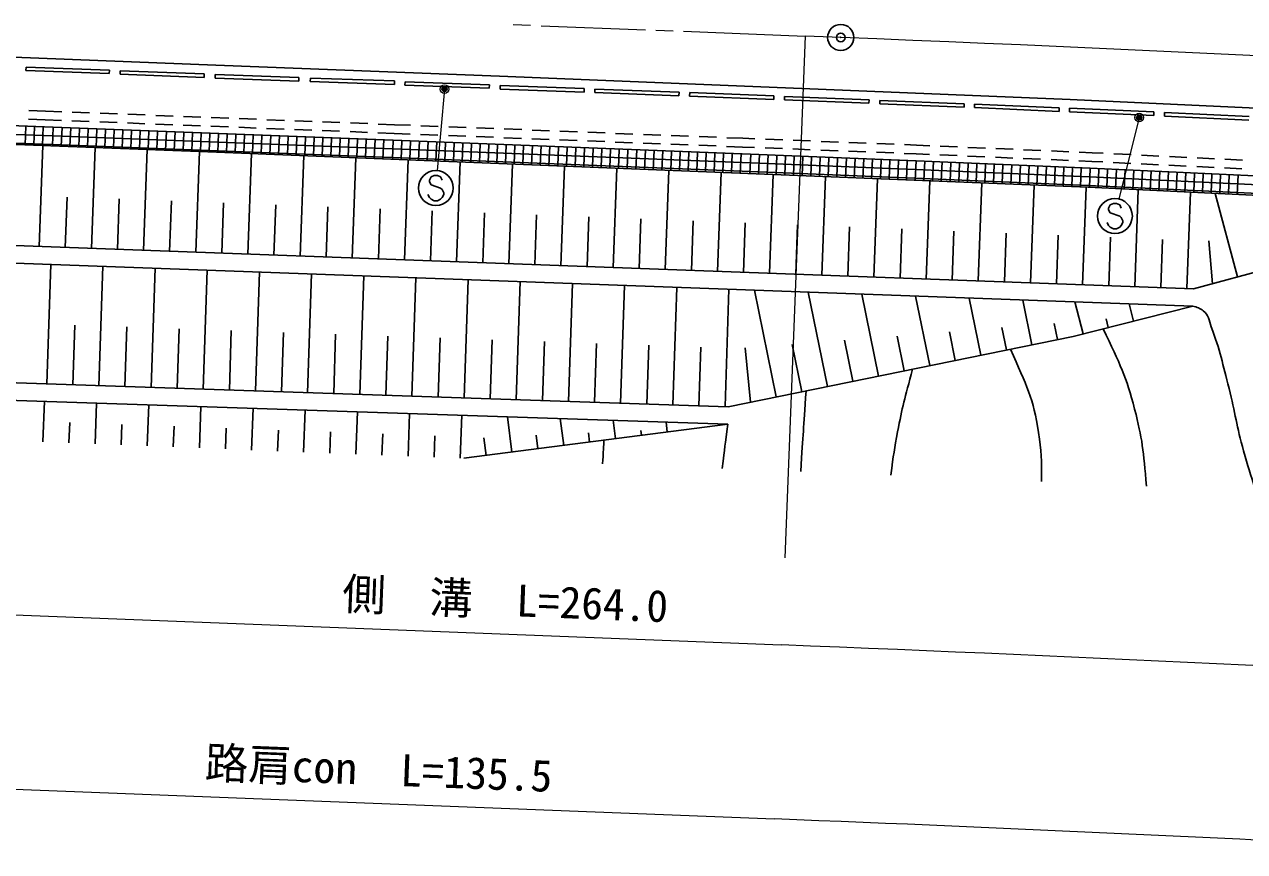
# Model space of a CAD drawing. Units: millimetres, scale not verified. Extents: x 40000 to 680000, y 20000 to 380000.
# Drawn here: x 232267 to 302386, y 244998 to 292507 of the extents above; entities that cross this region are included whole.
import ezdxf
from ezdxf.enums import TextEntityAlignment as Align

# ---------------------------------------------------------------- set-up
doc = ezdxf.new("R2010")
doc.units = ezdxf.units.MM
doc.header["$LTSCALE"] = 1000
doc.header["$PDMODE"] = 32
doc.header["$PDSIZE"] = 500
for name, color, linetype, lineweight in [('M-BGD', 7, 'Continuous', 25), ('M-BMK', 2, 'Continuous', 13), ('M-BMK-SRVR', 3, 'Continuous', 25), ('M-STR-HTXT', 7, 'Continuous', 13), ('M-STR-STRC', 7, 'Continuous', 25)]:
    doc.layers.add(name, color=color, linetype=linetype, lineweight=lineweight)
doc.styles.add('ＭＳ ゴシック', font='')
doc.styles.get('ＭＳ ゴシック').set_extended_font_data('MS Gothic')

msp = doc.modelspace()

# ---------------------------------------------------------------- linework, layer by layer
at = {"layer": 'M-BGD'}
for p, q in [((232362, 290057), (232355, 289857)), ((232355, 289857), (237143, 289685)), ((232362, 290057), (237150, 289885)), ((237150, 289885), (237143, 289685)), ((237771, 289845), (237764, 289645)), ((237764, 289645), (242588, 289464)), ((237771, 289845), (242596, 289664)), ((242596, 289664), (242588, 289464)), ((243231, 289629), (243224, 289429)), ((243231, 289629), (248039, 289454)), ((243224, 289429), (248032, 289254)), ((248039, 289454), (248032, 289254)), ((248702, 289427), (248695, 289227)), ((248695, 289227), (253529, 289059)), ((248702, 289427), (253536, 289259)), ((253536, 289259), (253529, 289059)), ((254142, 289210), (254135, 289010)), ((254135, 289010), (258982, 288837)), ((254142, 289210), (258989, 289037)), ((258989, 289037), (258982, 288837)), ((259615, 288996), (259608, 288796)), ((259615, 288996), (264433, 288823)), ((259608, 288796), (264426, 288623)), ((264433, 288823), (264426, 288623)), ((265054, 288794), (265046, 288594)), ((265046, 288594), (269881, 288412)), ((265054, 288794), (269889, 288612)), ((269889, 288612), (269881, 288412)), ((270502, 288587), (270494, 288387)), ((270494, 288387), (275334, 288197)), ((270502, 288587), (275342, 288397)), ((275342, 288397), (275334, 288197)), ((275956, 288369), (275948, 288170)), ((275956, 288369), (280809, 288180)), ((233482, 287529), (232520, 287567)), ((234415, 287493), (233482, 287529)), ((275948, 288170), (280801, 287980)), ((280809, 288180), (280801, 287980)), ((281424, 288146), (281416, 287946)), ((281416, 287946), (286263, 287751)), ((281424, 288146), (286271, 287951)), ((286271, 287951), (286263, 287751)), ((286870, 287927), (286861, 287727)), ((286861, 287727), (291722, 287510)), ((286870, 287927), (291731, 287710)), ((291731, 287710), (291722, 287510)), ((292328, 287690), (292319, 287490)), ((292319, 287490), (297168, 287284)), ((292328, 287690), (297177, 287484)), ((213362, 286913), (233383, 286124)), ((233463, 287029), (232500, 287067)), ((234396, 286993), (233463, 287029)), ((235994, 286931), (234995, 286970)), ((236014, 287430), (235015, 287469)), ((237593, 286868), (236594, 286907)), ((237613, 287368), (236613, 287407)), ((239192, 286806), (238193, 286845)), ((239211, 287306), (238212, 287345)), ((240810, 287243), (239811, 287282)), ((242409, 287181), (241410, 287220)), ((244008, 287119), (243009, 287158)), ((245607, 287057), (244607, 287095)), ((247205, 286994), (246206, 287033)), ((248804, 286932), (247805, 286971)), ((250403, 286870), (249404, 286909)), ((252002, 286807), (251002, 286846)), ((297177, 287484), (297168, 287284)), ((297788, 287444), (297778, 287245)), ((297778, 287245), (302634, 287016)), ((297788, 287444), (302643, 287216)), ((213360, 286412), (233338, 285625)), ((232349, 286665), (232306, 285593)), ((232848, 286645), (232806, 285573)), ((233348, 286625), (233306, 285554)), ((233383, 286124), (253444, 285358)), ((233928, 286603), (233887, 285532)), ((234428, 286584), (234387, 285513)), ((234928, 286565), (234887, 285494)), ((235427, 286546), (235386, 285475)), ((235927, 286527), (235886, 285455)), ((236426, 286508), (236386, 285436)), ((236926, 286489), (236885, 285417)), ((237426, 286470), (237385, 285398)), ((237925, 286451), (237884, 285379)), ((238425, 286432), (238384, 285360)), ((238925, 286413), (238884, 285340)), ((239424, 286394), (239383, 285321)), ((240791, 286744), (239791, 286783)), ((239924, 286374), (239883, 285302)), ((240424, 286355), (240383, 285283)), ((240923, 286336), (240882, 285264)), ((241423, 286317), (241382, 285245)), ((242389, 286682), (241390, 286720)), ((241922, 286298), (241882, 285226)), ((242422, 286279), (242381, 285206)), ((242922, 286260), (242881, 285187)), ((243988, 286619), (242989, 286658)), ((243421, 286241), (243380, 285168)), ((243921, 286222), (243880, 285148)), ((244421, 286203), (244380, 285128)), ((245587, 286557), (244588, 286596)), ((244920, 286184), (244879, 285108)), ((245420, 286165), (245379, 285088)), ((245920, 286146), (245878, 285067)), ((247186, 286495), (246187, 286534)), ((246419, 286127), (246378, 285047)), ((246919, 286108), (246878, 285027)), ((247418, 286089), (247377, 285007)), ((248785, 286432), (247785, 286471)), ((250383, 286370), (249384, 286409)), ((251982, 286308), (250983, 286347)), ((253515, 286248), (252582, 286284)), ((253534, 286748), (252601, 286784)), ((254430, 286212), (253515, 286248)), ((254450, 286712), (253534, 286748)), ((256029, 286150), (255030, 286189)), ((256049, 286649), (255049, 286688)), ((257628, 286087), (256629, 286126)), ((257647, 286587), (256648, 286626)), ((259246, 286525), (258247, 286564)), ((260845, 286462), (259846, 286501)), ((262444, 286400), (261444, 286439)), ((264043, 286337), (263043, 286376)), ((265641, 286275), (264642, 286314)), ((267240, 286212), (266241, 286251)), ((268839, 286150), (267840, 286189)), ((270438, 286087), (269438, 286126)), ((233119, 279748), (233331, 285553)), ((233338, 285625), (253425, 284859)), ((236117, 279638), (236329, 285438)), ((247918, 286070), (247877, 284987)), ((248418, 286051), (248376, 284967)), ((248917, 286031), (248876, 284947)), ((249417, 286012), (249376, 284927)), ((249917, 285993), (249875, 284907)), ((250416, 285974), (250375, 284886)), ((250916, 285955), (250874, 284866)), ((251416, 285936), (251374, 284846)), ((251915, 285917), (251874, 284826)), ((252415, 285898), (252373, 284806)), ((252914, 285879), (252873, 284786)), ((253463, 285858), (253420, 284764)), ((253962, 285839), (253920, 284744)), ((254462, 285819), (254419, 284724)), ((254962, 285800), (254919, 284704)), ((255461, 285780), (255418, 284684)), ((255961, 285761), (255918, 284663)), ((256460, 285741), (256418, 284643)), ((256960, 285722), (256917, 284623)), ((257460, 285702), (257417, 284603)), ((257959, 285683), (257916, 284583)), ((259227, 286025), (258227, 286064)), ((258459, 285663), (258416, 284563)), ((258958, 285643), (258915, 284543)), ((259458, 285624), (259415, 284523)), ((260825, 285962), (259826, 286001)), ((259958, 285604), (259915, 284503)), ((260457, 285585), (260414, 284482)), ((260957, 285565), (260914, 284462)), ((261457, 285546), (261413, 284442)), ((262424, 285900), (261425, 285939)), ((261956, 285526), (261913, 284422)), ((262456, 285507), (262413, 284402)), ((262955, 285487), (262912, 284382)), ((264023, 285838), (263024, 285877)), ((263455, 285468), (263412, 284362)), ((263955, 285448), (263911, 284342)), ((264454, 285429), (264411, 284322)), ((265622, 285775), (264623, 285814)), ((264954, 285409), (264911, 284302)), ((265454, 285390), (265410, 284282)), ((267221, 285713), (266221, 285752)), ((268819, 285650), (267820, 285689)), ((270418, 285588), (269419, 285627)), ((272017, 285525), (271018, 285564)), ((272036, 286025), (271037, 286064)), ((273532, 285466), (272616, 285502)), ((273552, 285966), (272636, 286002)), ((274229, 285439), (273532, 285466)), ((274250, 285938), (273552, 285966)), ((275828, 285376), (274829, 285415)), ((275848, 285876), (274849, 285915)), ((277447, 285813), (276448, 285852)), ((279046, 285750), (278047, 285789)), ((280645, 285687), (279645, 285726)), ((282243, 285624), (281244, 285663)), ((283541, 285573), (282843, 285601)), ((284292, 285541), (283541, 285573)), ((285891, 285472), (284891, 285515)), ((287489, 285403), (286490, 285446)), ((239115, 279528), (239327, 285323)), ((242113, 279418), (242325, 285209)), ((245111, 279309), (245322, 285090)), ((248109, 279199), (248320, 284969)), ((251107, 279089), (251317, 284849)), ((253380, 284861), (273522, 284074)), ((253421, 285359), (273514, 284575)), ((254105, 278979), (254315, 284728)), ((265953, 285370), (265910, 284262)), ((266453, 285351), (266409, 284241)), ((266952, 285331), (266909, 284221)), ((267452, 285312), (267409, 284201)), ((267952, 285292), (267908, 284181)), ((268451, 285273), (268408, 284161)), ((268951, 285253), (268907, 284141)), ((269450, 285234), (269407, 284121)), ((269950, 285214), (269907, 284101)), ((270450, 285195), (270406, 284081)), ((270949, 285175), (270906, 284061)), ((271449, 285156), (271405, 284041)), ((271949, 285136), (271905, 284021)), ((272448, 285117), (272405, 284001)), ((272948, 285097), (272904, 283981)), ((273447, 285078), (273404, 283961)), ((274005, 285055), (273960, 283938)), ((274505, 285035), (274460, 283918)), ((275004, 285015), (274959, 283898)), ((275504, 284995), (275459, 283878)), ((276003, 284974), (275958, 283858)), ((277427, 285313), (276428, 285352)), ((276503, 284954), (276458, 283838)), ((277003, 284934), (276957, 283818)), ((277502, 284914), (277457, 283798)), ((278002, 284894), (277957, 283778)), ((279026, 285250), (278027, 285290)), ((278501, 284873), (278456, 283758)), ((279001, 284853), (278956, 283738)), ((279501, 284833), (279455, 283718)), ((280625, 285187), (279625, 285227)), ((280000, 284813), (279955, 283698)), ((280500, 284793), (280455, 283678)), ((280999, 284773), (280954, 283657)), ((282223, 285125), (281224, 285164)), ((281499, 284752), (281454, 283637)), ((281999, 284732), (281953, 283617)), ((282498, 284712), (282453, 283597)), ((283520, 285074), (282823, 285101)), ((282998, 284692), (282953, 283577)), ((284270, 285041), (283520, 285074)), ((285869, 284972), (284870, 285015)), ((287467, 284903), (286468, 284946)), ((289066, 284834), (288067, 284877)), ((289088, 285334), (288088, 285377)), ((290664, 284765), (289665, 284808)), ((290686, 285265), (289687, 285308)), ((292263, 284696), (291264, 284740)), ((292285, 285196), (291285, 285239)), ((293635, 285138), (292884, 285170)), ((294266, 285107), (293635, 285138)), ((295864, 285028), (294866, 285077)), ((297463, 284949), (296464, 284998)), ((299061, 284870), (298062, 284919)), ((300659, 284791), (299660, 284840)), ((302257, 284712), (301258, 284762)), ((257103, 278870), (257313, 284607)), ((260101, 278760), (260310, 284487)), ((263099, 278650), (263308, 284366)), ((266097, 278540), (266305, 284246)), ((269095, 278431), (269303, 284125)), ((272093, 278321), (272301, 284005)), ((273514, 284575), (283459, 284173)), ((273522, 284074), (283412, 283674)), ((283507, 284671), (283459, 283557)), ((283459, 284173), (293466, 283746)), ((284006, 284650), (283959, 283536)), ((284506, 284629), (284458, 283516)), ((285005, 284607), (284958, 283496)), ((285505, 284586), (285458, 283475)), ((286005, 284565), (285957, 283455)), ((286504, 284543), (286457, 283435)), ((287004, 284522), (286956, 283414)), ((287503, 284501), (287456, 283394)), ((288003, 284479), (287956, 283373)), ((288502, 284458), (288455, 283353)), ((289002, 284437), (288955, 283333)), ((289501, 284416), (289454, 283312)), ((290001, 284394), (289954, 283292)), ((290500, 284373), (290454, 283272)), ((291000, 284352), (290953, 283251)), ((291500, 284330), (291453, 283231)), ((291999, 284309), (291952, 283210)), ((292499, 284288), (292452, 283190)), ((293612, 284638), (292862, 284671)), ((292998, 284266), (292951, 283170)), ((293517, 284244), (293467, 283148)), ((294243, 284607), (293612, 284638)), ((294017, 284221), (293966, 283124)), ((294516, 284198), (294466, 283101)), ((295841, 284528), (294842, 284578)), ((295016, 284176), (294965, 283077)), ((295515, 284153), (295465, 283053)), ((296014, 284130), (295964, 283029)), ((297439, 284449), (296440, 284499)), ((296514, 284107), (296463, 283006)), ((297013, 284084), (296963, 282982)), ((297513, 284061), (297462, 282958)), ((298012, 284038), (297962, 282935)), ((299037, 284371), (298038, 284420)), ((298512, 284015), (298461, 282911)), ((299011, 283992), (298961, 282887)), ((300635, 284292), (299636, 284341)), ((302233, 284213), (301234, 284262)), ((275091, 278211), (275298, 283885)), ((278088, 278101), (278296, 283764)), ((281086, 277992), (281293, 283644)), ((283412, 283674), (293415, 283248)), ((284084, 277882), (284291, 283523)), ((287082, 277772), (287289, 283401)), ((293466, 283746), (304939, 283220)), ((299511, 283969), (299460, 282863)), ((300010, 283946), (299959, 282840)), ((300510, 283923), (300459, 282816)), ((301009, 283900), (300958, 282792)), ((301509, 283878), (301458, 282768)), ((302008, 283855), (301957, 282745)), ((234618, 279693), (234724, 282593)), ((290080, 277662), (290286, 283278)), ((293078, 277553), (293284, 283156)), ((293415, 283248), (304838, 282724)), ((296076, 277443), (296280, 283014)), ((299074, 277333), (299277, 282872)), ((301983, 278006), (300688, 282805)), ((237616, 279583), (237722, 282481)), ((240614, 279473), (240720, 282368)), ((243612, 279364), (243717, 282254)), ((246610, 279254), (246715, 282139)), ((249608, 279144), (249713, 282024)), ((252606, 279034), (252711, 281909)), ((299442, 277320), (316948, 282045)), ((189798, 281334), (299442, 277320)), ((255604, 278925), (255709, 281793)), ((258602, 278815), (258706, 281678)), ((261600, 278705), (261704, 281563)), ((264598, 278595), (264702, 281448)), ((267596, 278485), (267700, 281333)), ((270594, 278376), (270698, 281218)), ((273592, 278266), (273695, 281103)), ((276589, 278156), (276693, 280988)), ((279587, 278046), (279691, 280873)), ((282585, 277937), (282689, 280757)), ((285583, 277827), (285687, 280641)), ((288581, 277717), (288684, 280525)), ((189945, 280328), (299405, 276320)), ((291579, 277607), (291682, 280409)), ((294577, 277498), (294679, 280283)), ((297575, 277388), (297677, 280157)), ((300535, 277615), (300336, 280074)), ((233549, 271856), (233779, 278723)), ((236548, 271756), (236777, 278613)), ((239546, 271656), (239775, 278503)), ((242544, 271556), (242773, 278394)), ((245543, 271456), (245771, 278284)), ((248541, 271356), (248769, 278174)), ((251539, 271255), (251767, 278064)), ((254538, 271155), (254765, 277955)), ((257536, 271055), (257763, 277845)), ((260534, 270955), (260761, 277735)), ((263533, 270855), (263759, 277625)), ((266531, 270754), (266757, 277516)), ((269529, 270654), (269755, 277406)), ((272528, 270554), (272753, 277296)), ((275471, 271110), (274220, 277242)), ((278410, 271709), (277305, 277129)), ((281350, 272309), (280390, 277016)), ((284289, 272909), (283475, 276903)), ((287229, 273508), (286559, 276791)), ((290168, 274108), (289644, 276678)), ((293102, 274733), (292640, 276568)), ((296011, 275466), (295762, 276454)), ((294556, 275099), (294432, 275593)), ((235049, 271806), (235163, 275235)), ((238047, 271706), (238161, 275130)), ((241045, 271606), (241159, 275025)), ((244044, 271506), (244158, 274920)), ((288699, 273808), (288436, 275093)), ((291638, 274407), (291449, 275334)), ((247042, 271406), (247156, 274815)), ((250040, 271305), (250154, 274710)), ((253039, 271205), (253152, 274605)), ((256037, 271105), (256150, 274500)), ((259035, 271005), (259148, 274395)), ((262034, 270905), (262147, 274290)), ((265032, 270805), (265145, 274185)), ((279880, 272009), (279400, 274363)), ((282820, 272609), (282412, 274606)), ((285759, 273208), (285424, 274850)), ((268030, 270704), (268143, 274080)), ((271029, 270604), (271141, 273975)), ((274001, 270810), (273692, 273926)), ((276941, 271410), (276388, 274120)), ((272715, 270548), (200173, 272971)), ((272682, 269548), (200139, 271972)), ((233327, 268532), (233418, 270860)), ((236324, 268415), (236416, 270760)), ((239322, 268298), (239414, 270660)), ((242320, 268180), (242413, 270560)), ((245317, 268063), (245411, 270460)), ((248315, 267946), (248410, 270359)), ((251313, 267829), (251408, 270259)), ((254311, 267711), (254406, 270159)), ((257308, 267594), (257405, 270059)), ((260285, 267944), (260023, 269971)), ((234826, 268473), (234871, 269646)), ((237823, 268356), (237869, 269537)), ((240821, 268239), (240867, 269429)), ((243819, 268122), (243865, 269320)), ((272682, 269548), (257521, 267586)), ((263260, 268329), (263061, 269870)), ((266235, 268714), (266099, 269768)), ((269211, 269099), (269137, 269667)), ((246816, 268004), (246864, 269211)), ((249814, 267887), (249862, 269102)), ((252812, 267770), (252860, 268994)), ((255809, 267653), (255858, 268885)), ((258797, 267751), (258666, 268765)), ((261773, 268136), (261673, 268907)), ((264748, 268521), (264680, 269049)), ((267723, 268907), (267686, 269190))]:
    msp.add_line(p, q, dxfattribs=at)
for points in [[(213363, 287413), (233429, 286622), (253463, 285858), (273505, 285075), (283507, 284671), (293517, 284244), (305040, 283715), (318117, 283065)], [(318117, 283065), (316948, 282045), (304814, 282609), (293405, 283151), (283401, 283559), (263345, 284364), (243300, 285171), (223251, 285940), (203219, 286736)], [(299405, 276320), (292534, 274590), (272715, 270548)]]:
    msp.add_lwpolyline(points, dxfattribs=at)
for points, knots in [([(299405, 276320), (299667, 276267), (299808, 276213), (300015, 276057), (300332, 275816), (300329, 275517), (300469, 275144), (300977, 273797), (301133, 272998), (301491, 271604), (301850, 270208), (301936, 269397), (302329, 268010), (302588, 267094), (302681, 266784), (303052, 265683)], [0, 0, 0, 0, 1, 1, 1, 2, 2, 2, 3, 3, 3, 4, 4, 4, 5, 5, 5, 5]), ([(294262, 275025), (295232, 272982), (295584, 272283), (296068, 270408), (296506, 268714), (296579, 268017), (296746, 265980)], [0, 0, 0, 0, 1, 1, 1, 2, 2, 2, 2]), ([(288942, 273857), (289839, 271769), (290266, 271026), (290540, 269076), (290694, 267982), (290740, 267527), (290711, 266252)], [0, 0, 0, 0, 1, 1, 1, 2, 2, 2, 2]), ([(283307, 272708), (282856, 271006), (282713, 270530), (282448, 269109), (282267, 268142), (282212, 267809), (282054, 266620)], [0, 0, 0, 0, 1, 1, 1, 2, 2, 2, 2])]:
    msp.add_open_spline(points, degree=3, knots=knots, dxfattribs=at)
for points in [[(277187, 271460), (277033, 269144), (277033, 269144), (276879, 266829)], [(272682, 269548), (272527, 268277), (272527, 268277), (272372, 267005)], [(265571, 268628), (265534, 267951), (265534, 267951), (265497, 267274)]]:
    msp.add_open_spline(points, degree=3, dxfattribs=at)
at = {"layer": 'M-BMK'}
for p, q in [((260357, 292494), (261357, 292455)), ((261956, 292431), (267952, 292197)), ((268551, 292174), (269550, 292134)), ((270150, 292111), (277136, 291838))]:
    msp.add_line(p, q, dxfattribs=at)
msp.add_arc((159900, -2705871), 3000000, 85.23845, 87.76039, dxfattribs=at)
at = {"layer": 'M-BMK-SRVR'}
msp.add_circle((279177, 291757), 750, dxfattribs=at)
msp.add_point((279177, 291757), dxfattribs=at)
at = {"layer": 'M-STR-HTXT'}
for p, q in [((277136, 291838), (275963, 261861)), ((256412, 288794), (255989, 284109)), ((296330, 287157), (295161, 282473)), ((169467, 261022), (275768, 256865)), ((181273, 250552), (275377, 246872))]:
    msp.add_line(p, q, dxfattribs=at)
for centre, radius in [((256412, 288794), 150), ((256412, 288794), 120), ((256412, 288794), 90), ((256412, 288794), 60), ((256412, 288794), 30), ((256412, 288794), 20), ((296330, 287157), 150), ((296330, 287157), 120), ((296330, 287157), 90), ((296330, 287157), 60), ((296330, 287157), 30), ((296330, 287157), 20)]:
    msp.add_circle(centre, radius, dxfattribs=at)
for radius, start in [(2965000, 85.69663), (2955000, 86.96993)]:
    msp.add_arc((159900, -2705871), radius, start, 87.76039, dxfattribs=at)
for p in [(256412, 288794), (296330, 287157)]:
    msp.add_point(p, dxfattribs=at)
at = {"layer": 'M-STR-STRC'}
for p, q in [((255637, 283745), (255546, 283563)), ((255546, 283563), (255546, 283472)), ((255546, 283472), (255637, 283291)), ((255819, 283836), (255637, 283745)), ((255637, 283291), (256183, 283109)), ((256001, 283836), (255819, 283836)), ((256183, 283745), (256001, 283836)), ((256273, 283563), (256183, 283745)), ((255546, 282563), (255455, 282745)), ((256183, 283109), (256273, 283018)), ((256273, 283018), (256364, 282836)), ((256364, 282745), (256273, 282563)), ((256364, 282836), (256364, 282745)), ((255637, 282472), (255546, 282563)), ((255819, 282382), (255637, 282472)), ((256001, 282382), (255819, 282382)), ((256183, 282472), (256001, 282382)), ((256273, 282563), (256183, 282472)), ((294663, 282138), (294572, 281956)), ((294572, 281956), (294572, 281865)), ((294845, 282229), (294663, 282138)), ((295027, 282229), (294845, 282229)), ((295208, 282138), (295027, 282229)), ((295299, 281956), (295208, 282138)), ((294572, 281865), (294663, 281683)), ((294663, 281683), (295208, 281501)), ((295208, 281501), (295299, 281410)), ((295299, 281410), (295390, 281229)), ((295390, 281229), (295390, 281138)), ((294572, 280956), (294481, 281138)), ((294663, 280865), (294572, 280956)), ((294845, 280774), (294663, 280865)), ((295027, 280774), (294845, 280774)), ((295208, 280865), (295027, 280774)), ((295299, 280956), (295208, 280865)), ((295390, 281138), (295299, 280956))]:
    msp.add_line(p, q, dxfattribs=at)
msp.add_lwpolyline([(408677, 280772), (398405, 281597), (387538, 282438), (378577, 283112), (371115, 283657), (360170, 284410), (349854, 285081), (338386, 285799), (327991, 286419), (319599, 286867), (308712, 287422), (302641, 287715), (292361, 288186), (276012, 288856), (259572, 289526), (243274, 290158), (226292, 290831)], dxfattribs=at)
for centre in [(255910, 283109), (294936, 281501)]:
    msp.add_circle(centre, 1000, dxfattribs=at)

# ---------------------------------------------------------------- texts
at = {"layer": 'M-STR-HTXT', "style": 'ＭＳ ゴシック'}
for s, p in [('側\u3000溝\u3000L=264.0', (259842, 257988)), ('路肩con\u3000L=135.5', (252565, 248265))]:
    msp.add_text(s, height=1833, rotation=357.76, dxfattribs=at).set_placement(p, align=Align.BOTTOM_CENTER)

doc.saveas('drawing.dxf')
